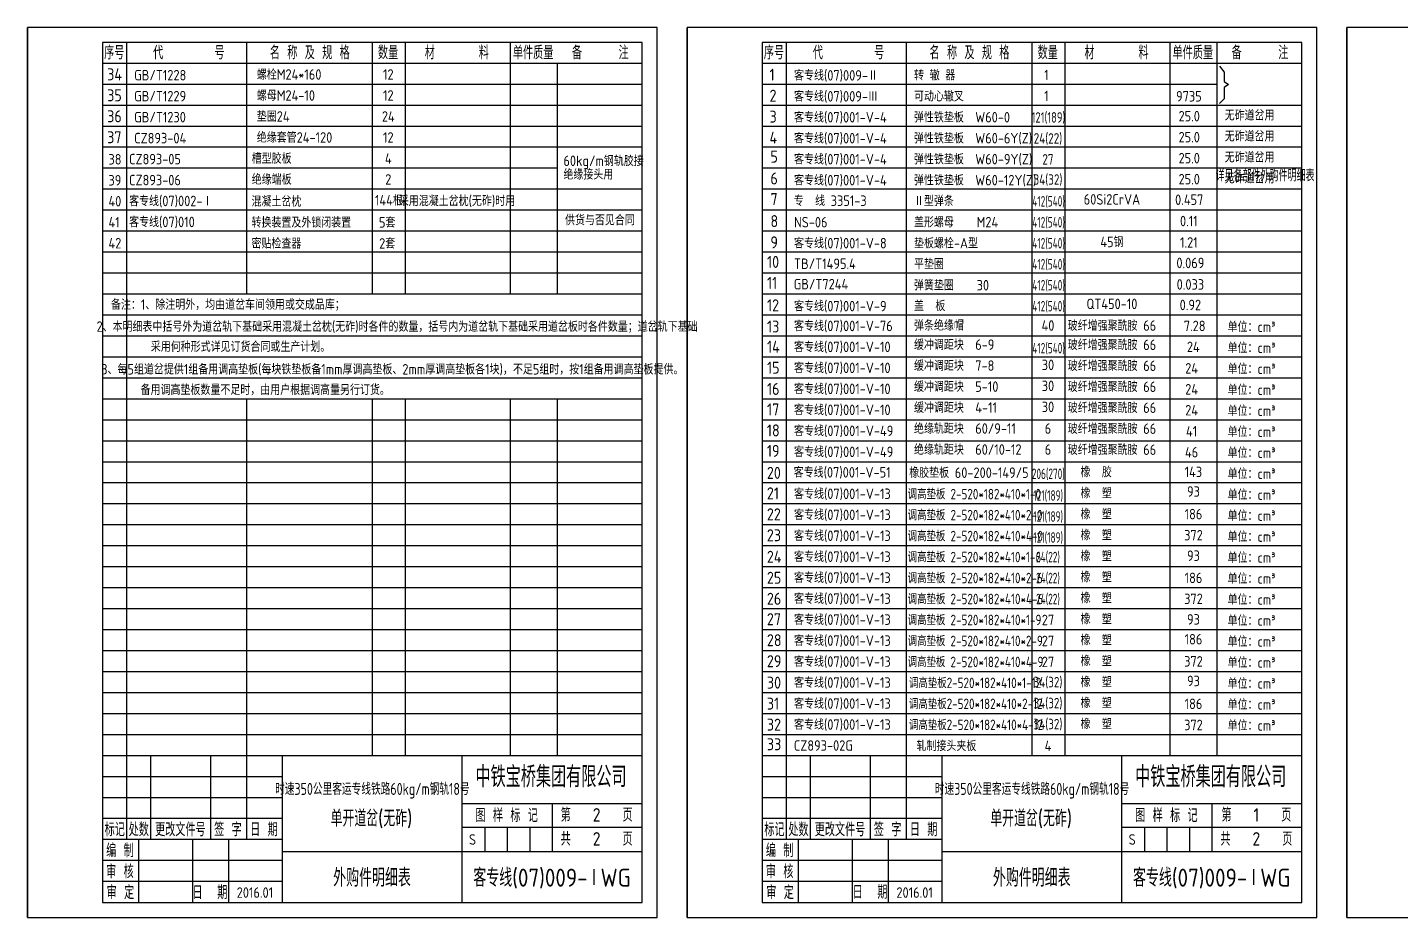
# Model space of a CAD drawing. Header units: millimetres. Extents: x 88099 to 263099, y -144739 to -10699.
# Drawn here: x 154099 to 199889, y -70599 to -40899 of the extents above; entities that cross this region are included whole.
import ezdxf
from ezdxf.enums import TextEntityAlignment as Align

# ---------------------------------------------------------------- set-up
doc = ezdxf.new("R2010")
doc.units = ezdxf.units.MM
doc.layers.get('0').update_dxf_attribs({"color": 1})
for name, color, linetype in [('Layer2', 7, 'Continuous'), ('Layer5', 7, 'Continuous'), ('Layer6', 7, 'Continuous'), ('细实线层', 7, 'Continuous')]:
    doc.layers.add(name, color=color, linetype=linetype)
doc.styles.get("Standard").update_dxf_attribs({"font": 'gbenor.shx', "bigfont": 'gbcbig.shx'})
doc.styles.add('文字', font='gbenor.shx', dxfattribs={"width": 0.7, "bigfont": 'gbcbig.shx'})

msp = doc.modelspace()

# ---------------------------------------------------------------- linework, layer by layer
for p, q in [((174598.58, -41399.02), (156598.58, -41399.02)), ((156598.58, -41399.02), (156598.58, -70099.02)), ((174598.58, -70099.02), (174598.58, -41399.02)), ((196598.58, -41399.02), (178598.58, -41399.02)), ((178598.58, -41399.02), (178598.58, -70099.02)), ((196598.58, -70099.02), (196598.58, -41399.02)), ((174598.58, -65199.02), (156598.58, -65199.02)), ((162598.58, -70099.02), (162598.58, -65199.02)), ((168598.58, -70099.02), (168598.58, -65199.02)), ((196598.58, -65199.02), (178598.58, -65199.02)), ((184598.58, -70099.02), (184598.58, -65199.02)), ((190598.58, -70099.02), (190598.58, -65199.02)), ((174598.58, -66799.02), (168598.58, -66799.02)), ((196598.58, -66799.02), (190598.58, -66799.02)), ((162598.58, -67999.02), (156598.58, -67999.02)), ((184598.58, -67999.02), (178598.58, -67999.02)), ((162598.58, -68399.02), (168598.58, -68399.02)), ((168598.58, -68399.02), (174598.58, -68399.02)), ((184598.58, -68399.02), (190598.58, -68399.02)), ((190598.58, -68399.02), (196598.58, -68399.02)), ((156598.58, -70099.02), (174598.58, -70099.02)), ((178598.58, -70099.02), (196598.58, -70099.02))]:
    msp.add_line(p, q)
at = {"layer": 'Layer5'}
for p, q in [((193855.14, -42194.91), (194010.86, -42389.39)), ((194010.86, -42389.39), (194010.86, -42705.85)), ((194010.86, -42705.85), (194147.12, -42803.09)), ((194147.12, -42803.09), (194010.86, -42900.33)), ((194010.86, -42900.33), (194010.86, -43284.15)), ((194010.86, -43284.15), (193855.14, -43439.73))]:
    msp.add_line(p, q, dxfattribs=at)
at = {"layer": 'Layer6'}
for p, q in [((154098.58, -40899.02), (154098.58, -70599.02)), ((154098.58, -70599.02), (154098.58, -40899.02)), ((175098.58, -40899.02), (154098.58, -40899.02)), ((175098.58, -70599.02), (175098.58, -40899.02)), ((176098.58, -40899.02), (176098.58, -70599.02)), ((176098.58, -70599.02), (176098.58, -40899.02)), ((197098.58, -40899.02), (176098.58, -40899.02)), ((197098.58, -70599.02), (197098.58, -40899.02)), ((198098.58, -70599.02), (198098.58, -40899.02)), ((198098.58, -40899.02), (198098.58, -70599.02)), ((219098.58, -40899.02), (198098.58, -40899.02)), ((157398.58, -41399.02), (157398.58, -65199.02)), ((161398.58, -41399.02), (161398.58, -46999.02)), ((165598.58, -41399.02), (165598.58, -46999.02)), ((166698.58, -41399.02), (166698.58, -46999.02)), ((170198.58, -41399.02), (170198.58, -49799.02)), ((179398.58, -41399.02), (179398.58, -65199.02)), ((183398.58, -41399.02), (183398.58, -59599.02)), ((187598.58, -41399.02), (187598.58, -59599.02)), ((188698.58, -41399.02), (188698.58, -59599.02)), ((192198.58, -41399.02), (192198.58, -65199.02)), ((193759.32, -41399.02), (193759.32, -65199.02)), ((174598.58, -42099.02), (156598.58, -42099.02)), ((196598.58, -42099.02), (178598.58, -42099.02)), ((174598.58, -42799.02), (156598.58, -42799.02)), ((193759.32, -42799.02), (178598.58, -42799.02)), ((174598.58, -43499.02), (156598.58, -43499.02)), ((171759.32, -43499.02), (171759.32, -49799.02)), ((196598.58, -43499.02), (178598.58, -43499.02)), ((174598.58, -44199.02), (156598.58, -44199.02)), ((196598.58, -44199.02), (178598.58, -44199.02)), ((174598.58, -44899.02), (156598.58, -44899.02)), ((196598.58, -44899.02), (178598.58, -44899.02)), ((171759.32, -45599.02), (156598.58, -45599.02)), ((196598.58, -45599.02), (178598.58, -45599.02)), ((174598.58, -46299.02), (156598.58, -46299.02)), ((196598.58, -46299.02), (178598.58, -46299.02)), ((174598.58, -46999.02), (156598.58, -46999.02)), ((196598.58, -46999.02), (178598.58, -46999.02)), ((174598.58, -47699.02), (156598.58, -47699.02)), ((196598.58, -47699.02), (178598.58, -47699.02)), ((174598.58, -48399.02), (156598.58, -48399.02)), ((196598.58, -48399.02), (178598.58, -48399.02)), ((174598.58, -49099.02), (156598.58, -49099.02)), ((196598.58, -49099.02), (178598.58, -49099.02)), ((174598.58, -49799.02), (156598.58, -49799.02)), ((196598.58, -49799.02), (178598.58, -49799.02)), ((174598.58, -50499.02), (156598.58, -50499.02)), ((174598.58, -50499.02), (156598.58, -50499.02)), ((196598.58, -50499.02), (178598.58, -50499.02)), ((174598.58, -51199.02), (156598.58, -51199.02)), ((196598.58, -51199.02), (178598.58, -51199.02)), ((174598.58, -51899.02), (156598.58, -51899.02)), ((196598.58, -51899.02), (178598.58, -51899.02)), ((174598.58, -52599.02), (156598.58, -52599.02)), ((196598.58, -52599.02), (178598.58, -52599.02)), ((174598.58, -53299.02), (156598.58, -53299.02)), ((161398.58, -53299.02), (161398.58, -65199.02)), ((165598.58, -53299.02), (165598.58, -59599.02)), ((166698.58, -53299.02), (166698.58, -59599.02)), ((170198.58, -53299.02), (170198.58, -65199.02)), ((171759.32, -53299.02), (171759.32, -65199.02)), ((196598.58, -53299.02), (178598.58, -53299.02)), ((174598.58, -53999.02), (156598.58, -53999.02)), ((196598.58, -53999.02), (178598.58, -53999.02)), ((174598.58, -54699.02), (156598.58, -54699.02)), ((196598.58, -54699.02), (178598.58, -54699.02)), ((174598.58, -55399.02), (156598.58, -55399.02)), ((196598.58, -55399.02), (178598.58, -55399.02)), ((174598.58, -56099.02), (156598.58, -56099.02)), ((196598.58, -56099.02), (178598.58, -56099.02)), ((174598.58, -56799.02), (156598.58, -56799.02)), ((174598.58, -57499.02), (156598.58, -57499.02)), ((196598.58, -57499.02), (178598.58, -57499.02)), ((174598.58, -58199.02), (156598.58, -58199.02)), ((196598.58, -58199.02), (178598.58, -58199.02)), ((174598.58, -58899.02), (156598.58, -58899.02)), ((196598.58, -58899.02), (178598.58, -58899.02)), ((174598.58, -59599.02), (156598.58, -59599.02)), ((165598.58, -59599.02), (165598.58, -65199.02)), ((166698.58, -59599.02), (166698.58, -65199.02)), ((196598.58, -59599.02), (178598.58, -59599.02)), ((183398.58, -59599.02), (183398.58, -65199.02)), ((187598.58, -59599.02), (187598.58, -65199.02)), ((188698.58, -59599.02), (188698.58, -65199.02)), ((174598.58, -60299.02), (156598.58, -60299.02)), ((196598.58, -60299.02), (178598.58, -60299.02)), ((174598.58, -60999.02), (156598.58, -60999.02)), ((196598.58, -60999.02), (178598.58, -60999.02)), ((174598.58, -61699.02), (156598.58, -61699.02)), ((196598.58, -61699.02), (178598.58, -61699.02)), ((174598.58, -62399.02), (156598.58, -62399.02)), ((196598.58, -62399.02), (178598.58, -62399.02)), ((174598.58, -63099.02), (156598.58, -63099.02)), ((196598.58, -63099.02), (178598.58, -63099.02)), ((174598.58, -63799.02), (156598.58, -63799.02)), ((196598.58, -63799.02), (178598.58, -63799.02)), ((174598.58, -64499.02), (156598.58, -64499.02)), ((196598.58, -64499.02), (178598.58, -64499.02)), ((157398.58, -65199.02), (157398.58, -67999.02)), ((158198.58, -65199.02), (158198.58, -67999.02)), ((160198.58, -65199.02), (160198.58, -67999.02)), ((161398.58, -65199.02), (161398.58, -67999.02)), ((179398.58, -65199.02), (179398.58, -67999.02)), ((180198.58, -65199.02), (180198.58, -67999.02)), ((182198.58, -65199.02), (182198.58, -67999.02)), ((183398.58, -65199.02), (183398.58, -67999.02)), ((162598.58, -65899.02), (156598.58, -65899.02)), ((184598.58, -65899.02), (178598.58, -65899.02)), ((162598.58, -66599.02), (156598.58, -66599.02)), ((171598.58, -66799.02), (171598.58, -68399.02)), ((184598.58, -66599.02), (178598.58, -66599.02)), ((193598.58, -66799.02), (193598.58, -68399.02)), ((162598.58, -67299.02), (156598.58, -67299.02)), ((184598.58, -67299.02), (178598.58, -67299.02)), ((174598.58, -67599.02), (168598.58, -67599.02)), ((169348.58, -67599.02), (169348.58, -68399.02)), ((170098.58, -67599.02), (170098.58, -68399.02)), ((170848.58, -67599.02), (170848.58, -68399.02)), ((196598.58, -67599.02), (190598.58, -67599.02)), ((191348.58, -67599.02), (191348.58, -68399.02)), ((192098.58, -67599.02), (192098.58, -68399.02)), ((192848.58, -67599.02), (192848.58, -68399.02)), ((157798.58, -67999.02), (157798.58, -70099.02)), ((159598.58, -67999.02), (159598.58, -70099.02)), ((160798.58, -67999.02), (160798.58, -70099.02)), ((179798.58, -67999.02), (179798.58, -70099.02)), ((181598.58, -67999.02), (181598.58, -70099.02)), ((182798.58, -67999.02), (182798.58, -70099.02)), ((162598.58, -68699.02), (156598.58, -68699.02)), ((184598.58, -68699.02), (178598.58, -68699.02)), ((162598.58, -69399.02), (156598.58, -69399.02)), ((184598.58, -69399.02), (178598.58, -69399.02)), ((154098.58, -70599.02), (175098.58, -70599.02)), ((176098.58, -70599.02), (197098.58, -70599.02)), ((198098.58, -70599.02), (219098.58, -70599.02))]:
    msp.add_line(p, q, dxfattribs=at)
at = {"layer": '细实线层'}
for p, q in [((171759.32, -42099.02), (171759.32, -49799.02)), ((165598.58, -42799.02), (165598.58, -49799.02)), ((166698.58, -42799.02), (166698.58, -49799.02)), ((170198.58, -42799.02), (170198.58, -49799.02)), ((161398.58, -45599.02), (161398.58, -49799.02)), ((196598.58, -56799.02), (178598.58, -56799.02))]:
    msp.add_line(p, q, dxfattribs=at)

# ---------------------------------------------------------------- texts
at = {"layer": 'Layer2'}
for s, height, p in [('序号', 450, (156993.71, -41962.58)), ('数量', 450, (166124.6, -41962.58)), ('材      料', 450, (168417.45, -41962.58)), ('单件质量', 450, (170962.91, -41962.58)), ('备     注', 450, (173202.46, -41962.58)), ('序号', 450, (178993.71, -41962.58)), ('数量', 450, (188124.6, -41962.58)), ('材      料', 450, (190417.45, -41962.58)), ('单件质量', 450, (192962.91, -41962.58)), ('备     注', 450, (195202.46, -41962.58)), ('图 样 标 记', 450, (170080.5, -67416.1)), ('第   2   页', 450, (173080.5, -67398.26)), ('图 样 标 记', 450, (192080.5, -67416.1)), ('第   1   页', 450, (195080.5, -67398.26)), ('标记', 450, (157009.78, -67886.31)), ('处数', 450, (157809.78, -67886.31)), ('更改文件号', 450, (159196.95, -67886.31)), ('签 字', 450, (160782.48, -67886.31)), ('日 期', 450, (161982.48, -67886.31)), ('共   2   页', 450, (173080.5, -68198.26)), ('标记', 450, (179009.78, -67886.31)), ('处数', 450, (179809.78, -67886.31)), ('更改文件号', 450, (181196.95, -67886.31)), ('签 字', 450, (182782.48, -67886.31)), ('日 期', 450, (183982.48, -67886.31)), ('共   2   页', 450, (195080.5, -68198.26)), ('编 制', 450, (157182.48, -68586.31)), ('S', 350, (168940.7, -68167.98)), ('编 制', 450, (179182.48, -68586.31)), ('S', 350, (190940.7, -68167.98)), ('审 核', 450, (157182.48, -69286.31)), ('外购件明细表', 600, (165590.67, -69568.09)), ('客专线(07)009-ⅠWG', 600, (171590.67, -69568.09)), ('审 核', 450, (179182.48, -69286.31)), ('外购件明细表', 600, (187590.67, -69568.09)), ('客专线(07)009-ⅠWG', 600, (193590.67, -69568.09)), ('审 定', 450, (157198.18, -69986.31)), ('日  期', 450, (160182.48, -69986.31)), ('2016.01', 350, (161684.94, -69940.3)), ('审 定', 450, (179198.18, -69986.31)), ('日  期', 450, (182197.13, -69971.67)), ('2016.01', 350, (183684.94, -69940.3))]:
    msp.add_text(s, height=height, dxfattribs=at).set_placement(p, align=Align.CENTER)
for s, p in [('代       号', (158289.62, -41962.58)), ('名 称 及 规 格', (162181.58, -41962.58)), ('代       号', (180289.62, -41962.58)), ('名 称 及 规 格', (184181.58, -41962.58))]:
    msp.add_text(s, height=450, dxfattribs=at).set_placement(p)
at = {"layer": 'Layer2', "style": '文字'}
for s, p in [('34', (156757.13, -42663.94)), ('1', (178846.29, -42675.46)), ('35', (156757.13, -43363.94)), ('2', (178846.29, -43375.46)), ('36', (156757.13, -44063.94)), ('3', (178846.29, -44075.46)), ('37', (156757.13, -44763.94)), ('4', (178846.29, -44775.46)), ('5', (178876.78, -45409.56)), ('6', (178876.78, -46138.33)), ('7', (178876.78, -46823.37)), ('8', (178876.78, -47561.3)), ('9', (178876.78, -48269.07)), ('10', (178761.24, -48923.37)), ('11', (178761.24, -49623.37)), ('12', (178761.24, -50370.11)), ('13', (178761.24, -51078.77)), ('14', (178761.24, -51753.37)), ('15', (178761.24, -52451.65)), ('16', (178761.24, -53160.82)), ('17', (178761.24, -53845.86)), ('18', (178757.13, -54545.03)), ('19', (178757.13, -55229)), ('20', (178757.13, -55961.63)), ('21', (178757.13, -56644.08)), ('22', (178757.13, -57344.08)), ('23', (178757.13, -58044.08)), ('24', (178757.13, -58761.63)), ('25', (178757.13, -59461.63)), ('26', (178757.13, -60161.63)), ('27', (178757.13, -60844.51)), ('28', (178757.13, -61544.51)), ('29', (178757.13, -62244.51)), ('30', (178757.13, -62961.63)), ('31', (178757.13, -63661.63)), ('32', (178757.13, -64361.63)), ('33', (178757.13, -65017.22))]:
    msp.add_text(s, height=400, dxfattribs=at).set_placement(p)
at = {"layer": 'Layer2', "width": 0.75}
msp.add_text('详见各部件外购件明细表', height=400, dxfattribs=at).set_placement((195368.99, -46156.42), align=Align.BOTTOM_CENTER)
at = {"layer": '细实线层'}
for s, p in [('GB/T1228', (157657.46, -42666.49)), ('螺栓M24*160', (161746.78, -42644.5)), ('客专线(07)009-Ⅱ', (179663.72, -42672.77)), ('转 辙 器', (183663.72, -42666.16)), ('GB/T1229', (157657.46, -43366.49)), ('螺母M24-10', (161746.78, -43344.5)), ('客专线(07)009-Ⅲ', (179663.72, -43372.77)), ('可动心辙叉', (183663.72, -43370.02)), ('GB/T1230', (157657.46, -44066.49)), ('垫圈24', (161746.78, -44044.5)), ('客专线(07)001-V-4', (179663.72, -44071.36)), ('弹性铁垫板  W60-0', (183663.72, -44070.02)), ('无砟道岔用', (194024.46, -44004.79)), ('CZ893-04', (157657.46, -44766.49)), ('绝缘套管24-120', (161746.78, -44744.5)), ('客专线(07)001-V-4', (179663.72, -44771.36)), ('弹性铁垫板  W60-6Y(Z)', (183663.72, -44770.02)), ('无砟道岔用', (194024.46, -44704.79)), ('38', (156799.88, -45474.02)), ('CZ893-05', (157487.5, -45466.49)), ('槽型胶板', (161576.83, -45444.5)), ('60kg/m钢轨胶接', (171972.42, -45524.07)), ('客专线(07)001-V-4', (179663.72, -45471.36)), ('弹性铁垫板  W60-9Y(Z)', (183663.72, -45470.02)), ('无砟道岔用', (194024.46, -45404.79)), ('绝缘端板', (161576.83, -46144.5)), ('绝缘接头用', (171972.42, -45975.41)), ('客专线(07)001-V-4', (179663.72, -46171.36)), ('弹性铁垫板  W60-12Y(Z)', (183663.72, -46170.02)), ('无砟道岔用', (194024.46, -46104.79)), ('39', (156799.88, -46174.02)), ('CZ893-06', (157487.5, -46166.49)), ('40', (156799.88, -46874.02)), ('客专线(07)002-Ⅰ', (157487.5, -46864.36)), ('混凝土岔枕', (161570.32, -46878.63)), ('专  线 3351-3', (179652.52, -46855.75)), ('Ⅱ型弹条  ', (183663.72, -46862.3)), ('41', (156799.88, -47574.02)), ('客专线(07)010', (157487.5, -47564.36)), ('转换装置及外锁闭装置', (161570.32, -47578.63)), ('NS-06', (179663.72, -47571.36)), ('盖形螺母    M24', (183663.72, -47570.02)), ('42', (156799.88, -48274.02)), ('密贴检查器', (161570.32, -48278.63)), ('客专线(07)001-V-8', (179663.72, -48271.36)), ('垫板螺栓-A型', (183663.72, -48273.88)), ('TB/T1495.4', (179663.72, -48958.07)), ('平垫圈', (183663.72, -48966.16)), ('GB/T7244', (179652.52, -49638.59)), ('弹簧垫圈    30', (183663.72, -49673.88)), ('客专线(07)001-V-9', (179663.72, -50371.36)), ('盖  板', (183663.72, -50362.3)), ('客专线(07)001-V-76', (179663.72, -51033.99)), ('弹条绝缘帽', (183663.72, -51014.05)), ('单位：cm³', (194121.63, -51064.02)), ('缓冲调距块  6-9', (183663.72, -51658.5)), ('客专线(07)001-V-10', (179663.72, -51733.99)), ('单位：cm³', (194121.63, -51764.02)), ('客专线(07)001-V-10', (179663.72, -52433.99)), ('缓冲调距块  7-8', (183663.72, -52358.5)), ('单位：cm³', (194121.63, -52464.02)), ('客专线(07)001-V-10', (179663.72, -53133.99)), ('缓冲调距块  5-10', (183663.72, -53058.5)), ('单位：cm³', (194121.63, -53164.02)), ('客专线(07)001-V-10', (179663.72, -53833.99)), ('缓冲调距块  4-11', (183663.72, -53758.5)), ('单位：cm³', (194121.63, -53864.02)), ('客专线(07)001-V-49', (179663.72, -54533.99)), ('绝缘轨距块  60/9-11', (183663.72, -54458.5)), ('单位：cm³', (194121.63, -54564.02)), ('客专线(07)001-V-49', (179663.72, -55233.99)), ('绝缘轨距块  60/10-12', (183663.72, -55158.5)), ('单位：cm³', (194121.63, -55264.02)), ('客专线(07)001-V-51', (179652.52, -55918.38)), ('橡胶垫板 60-200-149/5', (183503.7, -55930.35)), ('单位：cm³', (194121.63, -55964.02)), ('客专线(07)001-V-13', (179663.72, -56633.99)), ('单位：cm³', (194121.63, -56664.02)), ('客专线(07)001-V-13', (179663.72, -57333.99)), ('单位：cm³', (194121.63, -57364.02)), ('客专线(07)001-V-13', (179663.72, -58033.99)), ('单位：cm³', (194121.63, -58064.02)), ('客专线(07)001-V-13', (179663.72, -58733.99)), ('单位：cm³', (194121.63, -58764.02)), ('客专线(07)001-V-13', (179663.72, -59433.99)), ('单位：cm³', (194121.63, -59464.02)), ('客专线(07)001-V-13', (179663.72, -60133.99)), ('单位：cm³', (194121.63, -60164.02)), ('客专线(07)001-V-13', (179663.72, -60833.99)), ('单位：cm³', (194121.63, -60864.02)), ('客专线(07)001-V-13', (179663.72, -61533.99)), ('单位：cm³', (194121.63, -61564.02)), ('客专线(07)001-V-13', (179663.72, -62233.99)), ('单位：cm³', (194121.63, -62264.02)), ('客专线(07)001-V-13', (179663.72, -62933.99)), ('单位：cm³', (194121.63, -62964.02)), ('客专线(07)001-V-13', (179663.72, -63633.99)), ('单位：cm³', (194121.63, -63664.02)), ('客专线(07)001-V-13', (179663.72, -64333.99)), ('单位：cm³', (194121.63, -64364.02)), ('CZ893-02G', (179657.46, -65033.53)), ('轧制接头夹板', (183746.78, -65044.5))]:
    msp.add_text(s, height=350, dxfattribs=at).set_placement(p)
for s, height, p in [('12', 350, (166131.42, -42644.5)), ('1', 350, (188081.17, -42660.58)), ('12', 350, (166131.42, -43344.5)), ('1', 350, (188081.17, -43360.58)), ('9735', 350, (192831.4, -43371.24)), ('24', 350, (166131.42, -44044.5)), ('25.0', 350, (192841.74, -44035.94)), ('12', 350, (166131.42, -44744.5)), ('25.0', 350, (192841.74, -44735.94)), ('4', 350, (166131.42, -45444.5)), ('25.0', 350, (192841.74, -45435.94)), ('25.0', 350, (192841.74, -46135.94)), ('2', 350, (166131.42, -46144.5)), ('144根', 350, (166151.9, -46842.06)), ('采用混凝土岔枕(无砟)时用', 350, (168423.06, -46859.08)), ('60Si2CrVA', 350, (190264.92, -46810.62)), ('0.457', 350, (192841.74, -46821.41)), ('供货与否见合同', 350, (173188.37, -47499.02)), ('5套', 350, (166095.51, -47578.63)), ('0.11', 350, (192829.6, -47533.38)), ('2套', 350, (166095.51, -48278.63)), ('45钢', 350, (190264.92, -48230.59)), ('1.21', 350, (192829.6, -48248.02)), ('0.069', 350, (192880.56, -48932.3)), ('0.033', 350, (192880.56, -49647.9)), (' 备注：1、除注明外，均由道岔车间领用或交成品库；', 350, (160686.99, -50320.53)), ('QT450-10', 350, (190264.92, -50297.61)), ('0.92', 350, (192880.56, -50333.99)), ('  2、本明细表中括号外为道岔轨下基础采用混凝土岔枕(无砟)时各件的数量，括号内为道岔轨下基础采用道岔板时各件数量；道岔轨下基础', 350, (166233.17, -51055.05)), ('40', 350, (188131.42, -51019.26)), ('玻纤增强聚酰胺 66', 350, (190264.92, -51021.77)), ('7.28', 350, (193023.38, -51032.67)), ('玻纤增强聚酰胺 66', 350, (190264.92, -51662.36)), ('采用何种形式详见订货合同或生产计划。', 350, (161204.15, -51725.14)), ('24', 350, (192979.13, -51732.67)), ('3、每5组道岔提供1组备用调高垫板(每块铁垫板备1mm厚调高垫板、2mm厚调高垫板各1块)，不足5组时，按1组备用调高垫板提供。', 350, (166266.41, -52479.6)), ('30', 350, (188131.42, -52333.24)), ('玻纤增强聚酰胺 66', 350, (190264.92, -52362.36)), ('24', 350, (192921.13, -52446.72)), ('备用调高垫板数量不足时，由用户根据调高量另行订货。', 350, (162028.78, -53162.86)), ('30', 350, (188131.42, -53033.24)), ('玻纤增强聚酰胺 66', 350, (190264.92, -53062.36)), ('24', 350, (192921.13, -53146.72)), ('30', 350, (188131.42, -53733.24)), ('玻纤增强聚酰胺 66', 350, (190264.92, -53762.36)), ('24', 350, (192921.13, -53846.72)), ('6', 350, (188131.42, -54458.3)), ('玻纤增强聚酰胺 66', 350, (190264.92, -54462.36)), ('41', 350, (192921.13, -54546.83)), ('6', 350, (188131.42, -55158.3)), ('玻纤增强聚酰胺 66', 350, (190264.92, -55162.36)), ('46', 350, (192921.13, -55246.83)), ('橡  胶', 350, (189739.68, -55908.73)), ('143', 350, (192981.17, -55902.37)), ('橡  塑', 350, (189739.68, -56612.59)), ('93', 350, (192984, -56558.14)), ('橡  塑', 350, (189739.68, -57312.59)), ('186', 350, (192984, -57311.79)), ('橡  塑', 350, (189739.68, -58012.59)), ('372', 350, (192984, -58016.54)), ('橡  塑', 350, (189739.68, -58712.59)), ('93', 350, (192984, -58699.47)), ('橡  塑', 350, (189739.68, -59412.59)), ('186', 350, (192984, -59440.2)), ('橡  塑', 350, (189739.68, -60112.59)), ('372', 350, (192984, -60139.29)), ('橡  塑', 350, (189739.68, -60812.59)), ('27', 350, (188131.42, -60844.13)), ('93', 350, (192984, -60824.9)), ('27', 350, (188131.42, -61544.13)), ('橡  塑', 350, (189739.68, -61512.59)), ('186', 350, (192984, -61487.12)), ('27', 350, (188131.42, -62244.13)), ('橡  塑', 350, (189739.68, -62212.59)), ('372', 350, (192984, -62225.26)), ('橡  塑', 350, (189739.68, -62912.59)), ('93', 350, (192984, -62879.55)), ('橡  塑', 350, (189739.68, -63612.59)), ('186', 350, (192984, -63643.4)), ('橡  塑', 350, (189739.68, -64312.59)), ('372', 350, (192984, -64348.32)), ('4', 350, (188131.42, -65044.5)), ('单开道岔(无砟)', 550, (165570.94, -67564.04)), ('单开道岔(无砟)', 550, (187570.94, -67564.04))]:
    msp.add_text(s, height=height, dxfattribs=at).set_placement(p, align=Align.CENTER)
for s, height, width, p in [('121(189)', 350, 0.85, (188148.85, -44075.22)), ('24(22)', 350, 0.9, (188131.42, -44775.22)), ('27', 350, 0.9, (188131.42, -45475.22)), ('34(32)', 350, 0.9, (188131.42, -46148.5)), ('412(540)', 350, 0.75, (188151.41, -46875.22)), ('412(540)', 350, 0.75, (188151.41, -47575.22)), ('412(540)', 350, 0.75, (188151.41, -48275.22)), ('412(540)', 350, 0.75, (188151.41, -48975.22)), ('412(540)', 350, 0.75, (188151.41, -49675.22)), ('412(540)', 350, 0.75, (188151.41, -50375.22)), ('412(540)', 350, 0.75, (188151.41, -51775.22)), ('206(270)', 350, 0.75, (188143.14, -55967.45)), ('121(189)', 350, 0.75, (188139.23, -56690.99)), ('121(189)', 350, 0.75, (188139.23, -57390.99)), ('121(189)', 350, 0.75, (188139.23, -58090.99)), ('24(22)', 350, 0.75, (188131.42, -58744.13)), ('24(22)', 350, 0.75, (188131.42, -59444.13)), ('24(22)', 350, 0.75, (188131.42, -60144.13)), ('34(32)', 350, 0.9, (188131.42, -62917.41)), ('34(32)', 350, 0.9, (188131.42, -63617.41)), ('34(32)', 350, 0.9, (188131.42, -64317.41)), ('时速350公里客运专线铁路60kg/m钢轨18号', 400, 0.85, (165600.94, -66507.53)), ('时速350公里客运专线铁路60kg/m钢轨18号', 400, 0.85, (187600.94, -66507.53))]:
    msp.add_text(s, height=height, dxfattribs=dict(at, width=width)).set_placement(p, align=Align.CENTER)
at = {"layer": '细实线层', "width": 0.9}
for s, p in [('调高垫板 2-520*182*410*1-0', (183450.6, -56644.5)), ('调高垫板 2-520*182*410*2-0', (183450.6, -57344.5)), ('调高垫板 2-520*182*410*4-0', (183450.6, -58044.5)), ('调高垫板 2-520*182*410*1-6', (183450.6, -58744.5)), ('调高垫板 2-520*182*410*2-6', (183450.6, -59444.5)), ('调高垫板 2-520*182*410*4-6', (183450.6, -60144.5)), ('调高垫板 2-520*182*410*1-9', (183450.6, -60844.5)), ('调高垫板 2-520*182*410*2-9', (183450.6, -61544.5)), ('调高垫板 2-520*182*410*4-9', (183450.6, -62244.5)), ('调高垫板2-520*182*410*1-12', (183493.83, -62944.5)), ('调高垫板2-520*182*410*2-12', (183493.83, -63644.5)), ('调高垫板2-520*182*410*4-12', (183493.83, -64344.5))]:
    msp.add_text(s, height=350, dxfattribs=at).set_placement(p)
at = {"layer": '细实线层', "color": 1}
for p in [(171559.03, -66251.29), (193559.03, -66251.29)]:
    msp.add_text('中铁宝桥集团有限公司', height=700, dxfattribs=at).set_placement(p, align=Align.CENTER)

doc.saveas('drawing.dxf')
